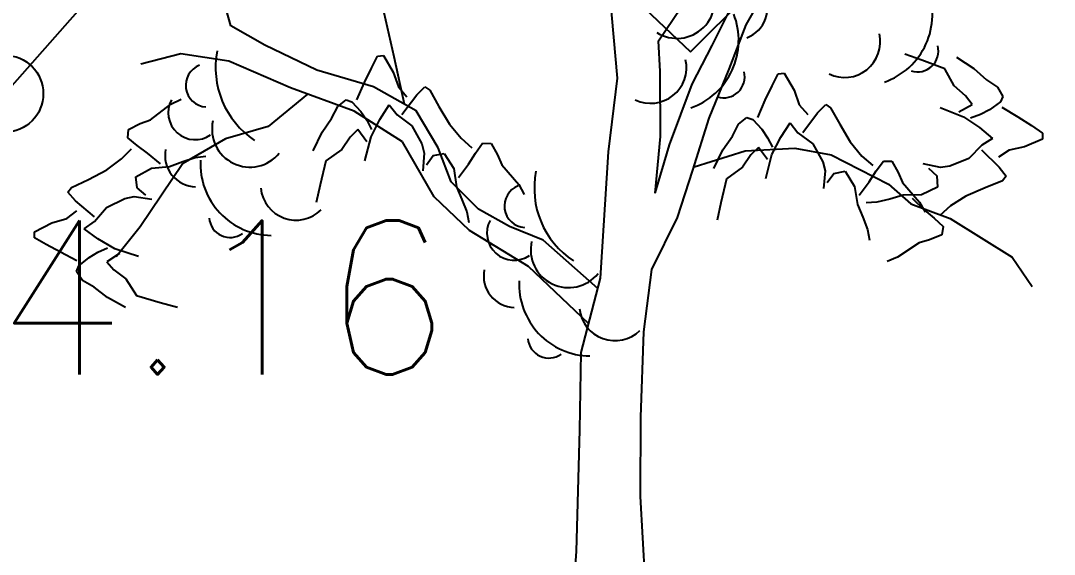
# Model space of a CAD drawing. Header units: millimetres. Extents: x 524954 to 526204, y 9523489 to 9524010.
# Drawn here: x 525985.65 to 525992.37, y 9523826.42 to 9523829.89 of the extents above; entities that cross this region are included whole.
import ezdxf

# ---------------------------------------------------------------- set-up
doc = ezdxf.new("R2010")
doc.units = ezdxf.units.MM
doc.header["$PDMODE"] = 32
doc.header["$PDSIZE"] = 0.5
doc.linetypes.add('ACAD_ISO12W100', pattern=[21, 12, -3, 0, -3, 0, -3])
doc.linetypes.add('CACHE2', pattern=[4.7625, 3.175, -1.5875])
for name, color, linetype in [('Arbre', 34, 'ACAD_ISO12W100'), ('Réseau_Electrique', 1, 'CACHE2'), ('TopoAlt', 3, 'Continuous'), ('TOPOJIS', 7, 'Continuous')]:
    doc.layers.add(name, color=color, linetype=linetype)
doc.layers.add('Trottoir', color=7, linetype='Continuous', true_color=0xff6666)
doc.styles.add('Simplex 1.0', font='Simplex.shx', dxfattribs={"width": 0.99, "height": 1})

# ---------------------------------------------------------------- blocks, each defined once
blk = doc.blocks.new('TCPOINT M')
at = {"color": 0}
blk.add_point((0, 0), dxfattribs=at)
at = {"layer": 'TopoAlt', "style": 'Simplex 1.0', "width": 0.99}
blk.add_attdef('ALT', (0.15, 0.15), '', height=1, dxfattribs=at)
blk = doc.blocks.new('v088')
at = {"linetype": 'Continuous'}
for p, q in [((-2.6206, 5.1685), (-2.7013, 5.4591)), ((-0.1073, 4.8293), (-0.1646, 5.4873)), ((0.7312, 5.1764), (0.8812, 5.4407)), ((0.5102, 5.0412), (0.6713, 5.3679)), ((-1.5592, 4.9668), (-1.6346, 5.3011)), ((0.1613, 5.0712), (0.3061, 5.2857)), ((0.6191, 4.888), (0.7312, 5.1764)), ((-2.4003, 5.0425), (-2.6206, 5.1685)), ((-2.0611, 4.8817), (-2.4003, 5.0425)), ((0.1717, 4.8724), (0.1613, 5.0712)), ((0.3786, 4.7897), (0.5102, 5.0412)), ((-2.9464, 4.9876), (-3.2062, 4.92)), ((-2.6344, 4.9381), (-2.9464, 4.9876)), ((-2.2328, 4.7662), (-2.6344, 4.9381)), ((-1.4917, 4.6586), (-1.5592, 4.9668)), ((-1.6919, 4.7713), (-2.0611, 4.8817)), ((0.1743, 4.4496), (0.1717, 4.8724)), ((0.489, 4.5681), (0.6191, 4.888)), ((-0.1657, 4.3492), (-0.1073, 4.8293)), ((0.2314, 4.3948), (0.3786, 4.7897)), ((-2.1227, 4.7254), (-2.3768, 4.5144)), ((-1.8192, 4.6131), (-2.2328, 4.7662)), ((-1.415, 4.6154), (-1.6919, 4.7713)), ((-1.5041, 4.4145), (-1.8192, 4.6131)), ((-1.2732, 4.3758), (-1.415, 4.6154)), ((-2.3768, 4.5144), (-2.655, 4.434)), ((0.3841, 4.2301), (0.489, 4.5681)), ((0.1384, 4.0819), (0.1743, 4.4496)), ((-2.655, 4.434), (-2.9315, 4.2727)), ((-1.2976, 4.0581), (-1.5041, 4.4145)), ((-1.1877, 4.1537), (-1.2732, 4.3758)), ((0.1384, 4.0819), (0.2314, 4.3948)), ((0.7235, 4.3553), (1.0465, 4.3745)), ((1.0465, 4.3745), (1.2838, 4.3297)), ((-0.2169, 3.5272), (-0.1657, 4.3492)), ((0.3911, 4.2526), (0.7235, 4.3553)), ((1.2838, 4.3297), (1.6547, 4.1385)), ((-2.9315, 4.2727), (-3.209, 3.8627)), ((0.2848, 3.9233), (0.3841, 4.2301)), ((-1.0099, 3.9771), (-1.1877, 4.1537)), ((1.6547, 4.1385), (1.8004, 4.0109)), ((-1.0692, 3.839), (-1.2976, 4.0581)), ((-0.8085, 3.8631), (-1.0099, 3.9771)), ((1.8004, 4.0109), (2.0573, 3.9168)), ((0.1177, 3.584), (0.2848, 3.9233)), ((2.0573, 3.9168), (2.4606, 3.664)), ((-3.209, 3.8627), (-3.3666, 3.6666)), ((-0.6849, 3.6045), (-1.0692, 3.839)), ((-0.589, 3.7744), (-0.8085, 3.8631)), ((-0.2343, 3.4611), (-0.589, 3.7744)), ((2.4606, 3.664), (2.589, 3.4739)), ((-0.2941, 3.234), (-0.6849, 3.6045)), ((0.064, 3.1786), (0.1177, 3.584)), ((-0.3436, 3.0457), (-0.2169, 3.5272)), ((0.0445, 2.6247), (0.064, 3.1786)), ((-0.3518, 2.5418), (-0.3436, 3.0457)), ((0.0429, 2.1085), (0.0445, 2.6247)), ((-0.3726, 1.7516), (-0.3518, 2.5418)), ((0.1022, 1.0525), (0.0429, 2.1085)), ((-0.4115, 1.2346), (-0.3726, 1.7516))]:
    blk.add_line(p, q, dxfattribs=at)
at = {"color": 3, "linetype": 'Continuous'}
for p, q in [((-1.6668, 4.9726), (-1.6283, 4.976)), ((-1.6283, 4.976), (-1.5645, 4.8667)), ((1.8724, 4.9461), (1.762, 4.9854)), ((-1.7068, 4.8945), (-1.6668, 4.9726)), ((2.0224, 4.89), (1.8724, 4.9461)), ((2.0987, 4.9642), (2.2113, 4.8904)), ((-1.7514, 4.7999), (-1.7068, 4.8945)), ((-1.5645, 4.8667), (-1.5307, 4.7714)), ((0.8993, 4.7791), (0.9393, 4.8572)), ((0.9393, 4.8572), (0.9778, 4.8606)), ((0.9778, 4.8606), (1.0416, 4.7513)), ((2.0834, 4.7783), (2.0224, 4.89)), ((2.2113, 4.8904), (2.2929, 4.8185)), ((-1.8008, 4.6887), (-1.7514, 4.7999)), ((-1.4112, 4.7196), (-1.3587, 4.7727)), ((-1.3587, 4.7727), (-1.3272, 4.7513)), ((0.8546, 4.6845), (0.8993, 4.7791)), ((2.1569, 4.7135), (2.0834, 4.7783)), ((2.2929, 4.8185), (2.3654, 4.7691)), ((-1.5307, 4.7714), (-1.4755, 4.7074)), ((-1.5083, 4.5916), (-1.4112, 4.7196)), ((-1.3272, 4.7513), (-1.2679, 4.6451)), ((1.0416, 4.7513), (1.0754, 4.656)), ((2.1989, 4.6584), (2.1569, 4.7135)), ((2.3654, 4.7691), (2.4, 4.7096)), ((2.4, 4.7096), (2.383, 4.6739)), ((-3.1435, 4.5571), (-3.0095, 4.66)), ((-3.0095, 4.66), (-2.9439, 4.6918)), ((-1.9657, 4.5674), (-1.9257, 4.6454)), ((-1.9257, 4.6454), (-1.871, 4.6871)), ((-1.871, 4.6871), (-1.8334, 4.6747)), ((-1.8334, 4.6747), (-1.7744, 4.6115)), ((-1.6512, 4.5605), (-1.5907, 4.6542)), ((-1.5907, 4.6542), (-1.5392, 4.5896)), ((-1.2679, 4.6451), (-1.1988, 4.529)), ((0.8053, 4.5733), (0.8546, 4.6845)), ((1.0754, 4.656), (1.1306, 4.592)), ((1.1948, 4.6042), (1.2474, 4.6573)), ((1.2474, 4.6573), (1.2789, 4.6359)), ((1.9921, 4.6376), (2.1424, 4.5777)), ((2.1133, 4.6106), (2.1989, 4.6584)), ((2.383, 4.6739), (2.3129, 4.6232)), ((2.3928, 4.6398), (2.497, 4.577)), ((-1.7744, 4.6115), (-1.7365, 4.5561)), ((-1.5392, 4.5896), (-1.4434, 4.5178)), ((0.6804, 4.53), (0.7351, 4.5718)), ((0.7351, 4.5718), (0.7727, 4.5593)), ((1.0978, 4.4762), (1.1948, 4.6042)), ((1.2789, 4.6359), (1.3382, 4.5297)), ((2.1424, 4.5777), (2.247, 4.5072)), ((2.2532, 4.5924), (2.1892, 4.5691)), ((2.3129, 4.6232), (2.2532, 4.5924)), ((2.497, 4.577), (2.5853, 4.5209)), ((-3.2867, 4.4956), (-3.2101, 4.5328)), ((-3.2101, 4.5328), (-3.1435, 4.5571)), ((-2.0269, 4.4774), (-1.9657, 4.5674)), ((-1.7365, 4.5561), (-1.7054, 4.4954)), ((-1.7081, 4.4479), (-1.6512, 4.5605)), ((-1.4434, 4.5178), (-1.3781, 4.401)), ((-1.1988, 4.529), (-1.1228, 4.4377)), ((0.6404, 4.452), (0.6804, 4.53)), ((0.7727, 4.5593), (0.8317, 4.4961)), ((0.9549, 4.4451), (1.0154, 4.5388)), ((1.0154, 4.5388), (1.0668, 4.4742)), ((1.3382, 4.5297), (1.4072, 4.4136)), ((2.247, 4.5072), (2.3325, 4.4356)), ((2.5853, 4.5209), (2.6578, 4.4715)), ((-3.2911, 4.4407), (-3.2867, 4.4956)), ((-3.2303, 4.3905), (-3.2911, 4.4407)), ((-2.0862, 4.3565), (-2.0269, 4.4774)), ((-1.8447, 4.4455), (-1.8998, 4.3645)), ((-1.7952, 4.494), (-1.8447, 4.4455)), ((-1.7371, 4.415), (-1.7952, 4.494)), ((-1.7488, 4.2914), (-1.7081, 4.4479)), ((-1.1228, 4.4377), (-1.0524, 4.3767)), ((0.5791, 4.362), (0.6404, 4.452)), ((0.8317, 4.4961), (0.8696, 4.4407)), ((0.8696, 4.4407), (0.9007, 4.38)), ((0.898, 4.3325), (0.9549, 4.4451)), ((1.0668, 4.4742), (1.1627, 4.4024)), ((2.6578, 4.4715), (2.6564, 4.4329)), ((-3.3314, 4.3035), (-3.2664, 4.3702)), ((-3.1617, 4.3413), (-3.2303, 4.3905)), ((-1.3781, 4.401), (-1.3629, 4.3412)), ((-1.0302, 4.3418), (-0.9835, 4.4054)), ((-0.9835, 4.4054), (-0.9285, 4.4041)), ((-0.9285, 4.4041), (-0.8869, 4.3298)), ((0.8109, 4.3786), (0.7614, 4.3301)), ((0.869, 4.2996), (0.8109, 4.3786)), ((1.1627, 4.4024), (1.228, 4.2856)), ((1.4072, 4.4136), (1.4833, 4.3223)), ((2.262, 4.3926), (2.1788, 4.3064)), ((2.3325, 4.4356), (2.262, 4.3926)), ((2.5401, 4.3831), (2.4412, 4.3615)), ((2.6564, 4.4329), (2.5401, 4.3831)), ((-3.4268, 4.2328), (-3.3314, 4.3035)), ((-3.0788, 4.2707), (-3.1617, 4.3413)), ((-2.9333, 4.2859), (-2.8514, 4.3121)), ((-2.8514, 4.3121), (-2.7828, 4.3211)), ((-1.8998, 4.3645), (-2.0031, 4.2901)), ((-1.3629, 4.3412), (-1.3723, 4.2259)), ((-1.3485, 4.2656), (-1.3049, 4.3248)), ((-1.3049, 4.3248), (-1.2331, 4.3384)), ((-1.2331, 4.3384), (-1.1715, 4.2405)), ((-1.0754, 4.2705), (-1.0302, 4.3418)), ((-0.8869, 4.3298), (-0.8589, 4.2646)), ((0.5199, 4.2411), (0.5791, 4.362)), ((0.7614, 4.3301), (0.7063, 4.2491)), ((0.8572, 4.176), (0.898, 4.3325)), ((1.4833, 4.3223), (1.5536, 4.2613)), ((2.1788, 4.3064), (2.0548, 4.2561)), ((2.2601, 4.3616), (2.3751, 4.2494)), ((2.4412, 4.3615), (2.371, 4.3146)), ((-3.2386, 4.1877), (-3.1373, 4.2436)), ((-3.1373, 4.2436), (-3.0186, 4.2553)), ((-3.0186, 4.2553), (-2.9333, 4.2859)), ((-2.0031, 4.2901), (-2.0401, 4.1343)), ((-1.1715, 4.2405), (-1.153, 4.1227)), ((-1.1411, 4.1837), (-1.0754, 4.2705)), ((-0.8589, 4.2646), (-0.7485, 4.1368)), ((0.7063, 4.2491), (0.603, 4.1747)), ((1.228, 4.2856), (1.2432, 4.2258)), ((1.5759, 4.2264), (1.6226, 4.29)), ((1.6226, 4.29), (1.6776, 4.2887)), ((1.6776, 4.2887), (1.7191, 4.2144)), ((1.9936, 4.2484), (1.8803, 4.2721)), ((1.9168, 4.2436), (1.9701, 4.193)), ((2.0548, 4.2561), (1.9936, 4.2484)), ((2.3751, 4.2494), (2.4212, 4.1906)), ((-3.6561, 4.1174), (-3.5467, 4.1705)), ((-3.5467, 4.1705), (-3.4268, 4.2328)), ((-3.2291, 4.1152), (-3.2386, 4.1877)), ((0.603, 4.1747), (0.566, 4.0189)), ((1.2432, 4.2258), (1.2338, 4.1105)), ((1.2576, 4.1502), (1.3011, 4.2094)), ((1.3011, 4.2094), (1.373, 4.223)), ((1.373, 4.223), (1.4346, 4.1251)), ((1.5307, 4.1551), (1.5759, 4.2264)), ((1.7191, 4.2144), (1.7472, 4.1493)), ((1.9701, 4.193), (1.9747, 4.12)), ((2.4212, 4.1906), (2.396, 4.1621)), ((-3.6793, 4.0872), (-3.6561, 4.1174)), ((-3.1725, 4.0683), (-3.2291, 4.1152)), ((-2.0401, 4.1343), (-2.0653, 4.0199)), ((-1.153, 4.1227), (-1.1176, 4.0393)), ((-0.7485, 4.1368), (-0.7129, 4.0731)), ((1.4346, 4.1251), (1.4531, 4.0073)), ((1.465, 4.0683), (1.5307, 4.1551)), ((1.7472, 4.1493), (1.8576, 4.0214)), ((1.9747, 4.12), (1.8699, 4.071)), ((2.2833, 4.1164), (2.1595, 4.0623)), ((2.396, 4.1621), (2.2833, 4.1164)), ((-3.6294, 4.0317), (-3.6793, 4.0872)), ((-3.4297, 3.988), (-3.3093, 4.0465)), ((-3.3093, 4.0465), (-3.2488, 4.0583)), ((-3.2488, 4.0583), (-3.1342, 4.0423)), ((-1.1176, 4.0393), (-1.0867, 3.9591)), ((1.6636, 4.0426), (1.5801, 4.0219)), ((1.7506, 4.0673), (1.6636, 4.0426)), ((1.8699, 4.071), (1.7506, 4.0673)), ((1.8097, 4.0479), (1.8877, 3.9719)), ((2.1595, 4.0623), (2.0595, 3.9982)), ((-3.6878, 3.9154), (-3.6208, 3.9668)), ((-3.5071, 3.9275), (-3.6294, 4.0317)), ((-3.5069, 3.8964), (-3.4297, 3.988)), ((0.566, 4.0189), (0.5407, 3.9045)), ((1.4531, 4.0073), (1.4885, 3.9239)), ((1.5801, 4.0219), (1.511, 4.0175)), ((1.8576, 4.0214), (1.8932, 3.9577)), ((1.8877, 3.9719), (1.9528, 3.9182)), ((2.0595, 3.9982), (1.9902, 3.936)), ((-3.785, 3.8871), (-3.6878, 3.9154)), ((-1.0867, 3.9591), (-1.0738, 3.891)), ((1.4885, 3.9239), (1.5194, 3.8437)), ((1.9528, 3.9182), (2.0102, 3.864)), ((-3.8977, 3.8297), (-3.785, 3.8871)), ((-3.5743, 3.8488), (-3.5069, 3.8964)), ((-3.4842, 3.783), (-3.5743, 3.8488)), ((1.5194, 3.8437), (1.5323, 3.7756)), ((2.0102, 3.864), (2.002, 3.8096)), ((-3.8965, 3.791), (-3.8977, 3.8297)), ((-3.8209, 3.7466), (-3.8965, 3.791)), ((-3.3751, 3.7197), (-3.4842, 3.783)), ((1.9231, 3.7776), (1.855, 3.7579)), ((2.002, 3.8096), (1.9231, 3.7776)), ((-3.729, 3.6966), (-3.8209, 3.7466)), ((-3.6208, 3.641), (-3.729, 3.6966)), ((-3.5422, 3.6629), (-3.4847, 3.6976)), ((-3.4847, 3.6976), (-3.4223, 3.7252)), ((-3.2212, 3.6701), (-3.3751, 3.7197)), ((1.855, 3.7579), (1.7144, 3.6642)), ((-3.6087, 3.6076), (-3.5422, 3.6629)), ((-3.3439, 3.6889), (-3.4261, 3.6355)), ((-3.4261, 3.6355), (-3.3805, 3.5833)), ((1.7144, 3.6642), (1.6468, 3.6368)), ((-3.6232, 3.5708), (-3.6087, 3.6076)), ((-3.5847, 3.5138), (-3.6232, 3.5708)), ((-3.3805, 3.5833), (-3.3028, 3.5236)), ((-3.5091, 3.4694), (-3.5847, 3.5138)), ((-3.3028, 3.5236), (-3.2344, 3.4162)), ((-3.4228, 3.4031), (-3.5091, 3.4694)), ((-3.3055, 3.337), (-3.4228, 3.4031)), ((-3.2344, 3.4162), (-3.081, 3.3703)), ((-3.081, 3.3703), (-2.9682, 3.3386))]:
    blk.add_line(p, q, dxfattribs=at)
for centre, major_axis, start_param, end_param in [((0.2804, 5.3337), (0.1741, 0.1741), 3.363922, 6.046661), ((0.6642, 5.2834), (-0.1445, 0.1445), 2.713295, 4.448408), ((1.4749, 5.2432), (0.3298, 0.3298), 4.265936, 5.872819), ((0.2152, 5.0749), (-0.3298, 0.3298), 2.69514, 4.302022), ((1.3699, 5.0654), (-0.1641, 0.1641), 1.908121, 4.146545), ((-2.1547, 4.8961), (-0.3995, 0.3995), 0.587708, 1.773422), ((1.844, 5.0056), (-0.0964, 0.0964), 2.051824, 4.174223), ((-2.774, 4.7815), (-0.099, 0.099), -0.421529, 2.292047), ((0.1101, 4.8971), (-0.1641, 0.1641), 1.908121, 4.146545), ((0.5842, 4.8373), (0.0964, 0.0964), 3.62262, 5.745019), ((-2.8514, 4.6047), (-0.1246, 0.1246), 0.293965, 2.957824), ((-2.4968, 4.4965), (0.1741, 0.1741), 2.133893, 4.816631), ((-2.8441, 4.3258), (-0.1445, 0.1445), 0.590553, 2.325666), ((-2.352, 4.2724), (0.3298, 0.3298), 2.307735, 3.914618), ((-0.0823, 4.1124), (0.3995, 0.3995), 2.158504, 3.344219), ((-2.1954, 4.1377), (0.1641, 0.1641), 2.463212, 4.701636), ((-0.7016, 3.9977), (0.099, 0.099), 1.149268, 3.862844), ((-2.6253, 3.929), (0.0964, 0.0964), 2.435534, 4.557933), ((-0.779, 3.821), (0.1246, 0.1246), 1.864761, 4.52862), ((-0.4244, 3.7128), (0.1741, 0.1741), 2.133893, 4.816631), ((-0.7718, 3.542), (-0.1445, 0.1445), 0.590553, 2.325666), ((-0.2796, 3.4886), (0.3298, 0.3298), 2.307735, 3.914618), ((-0.1231, 3.3539), (0.1641, 0.1641), 2.463212, 4.701636), ((-0.5529, 3.1452), (0.0964, 0.0964), 2.435534, 4.557933)]:
    blk.add_ellipse(centre, major_axis=major_axis, ratio=1, start_param=start_param, end_param=end_param, dxfattribs=at)

msp = doc.modelspace()

# ---------------------------------------------------------------- linework, layer by layer
at = {"layer": 'Réseau_Electrique', "elevation": 304.6, "flags": 128}
msp.add_lwpolyline([(525990.6588, 9523830.3423), (525990.0244, 9523830.8942), (525989.444, 9523830.2265), (525990.0061, 9523829.6908), (525990.6588, 9523830.3423)], dxfattribs=at)
at = {"layer": 'Trottoir', "flags": 128}
msp.add_lwpolyline([(525946.48, 9523802.409), (525949.133, 9523803.6844), (525950.9987, 9523804.5063), (525954.5766, 9523806.2882), (525957.242, 9523807.5023), (525959.8492, 9523809.1948), (525964.162, 9523811.9004), (525967.2245, 9523814.173), (525972.398, 9523817.5928), (525974.8335, 9523819.5732), (525977.0493, 9523821.4634), (525979.3258, 9523823.4051), (525979.3258, 9523823.4051), (525981.3658, 9523825.3518), (525983.7329, 9523827.5441), (525985.5474, 9523829.4189), (525989.7508, 9523834.1818), (525992.3743, 9523837.5457), (525995.7286, 9523842.0812), (525998.3836, 9523846.0099), (526006.9397, 9523861.0255), (526013.7832, 9523873.0958)], dxfattribs=at)

# ---------------------------------------------------------------- block references
at = {"layer": 'Arbre'}
msp.add_blockref('v088', (525989.6371, 9523824.6912, 304.42), dxfattribs=at)
at = {"layer": 'TOPOJIS'}
msp.add_blockref('TCPOINT M', (525985.5474, 9523829.4189, 304.26), dxfattribs=at)
ref = msp.add_blockref('TCPOINT M', (525983.7329, 9523827.5441, 304.16), dxfattribs=at)
ref.add_attrib('ALT', '304.16', (525983.7829, 9523827.5941, 304.16), dxfattribs={"layer": 'TopoAlt', "height": 1, "style": 'Simplex 1.0', "width": 0.99})

doc.saveas('drawing.dxf')
